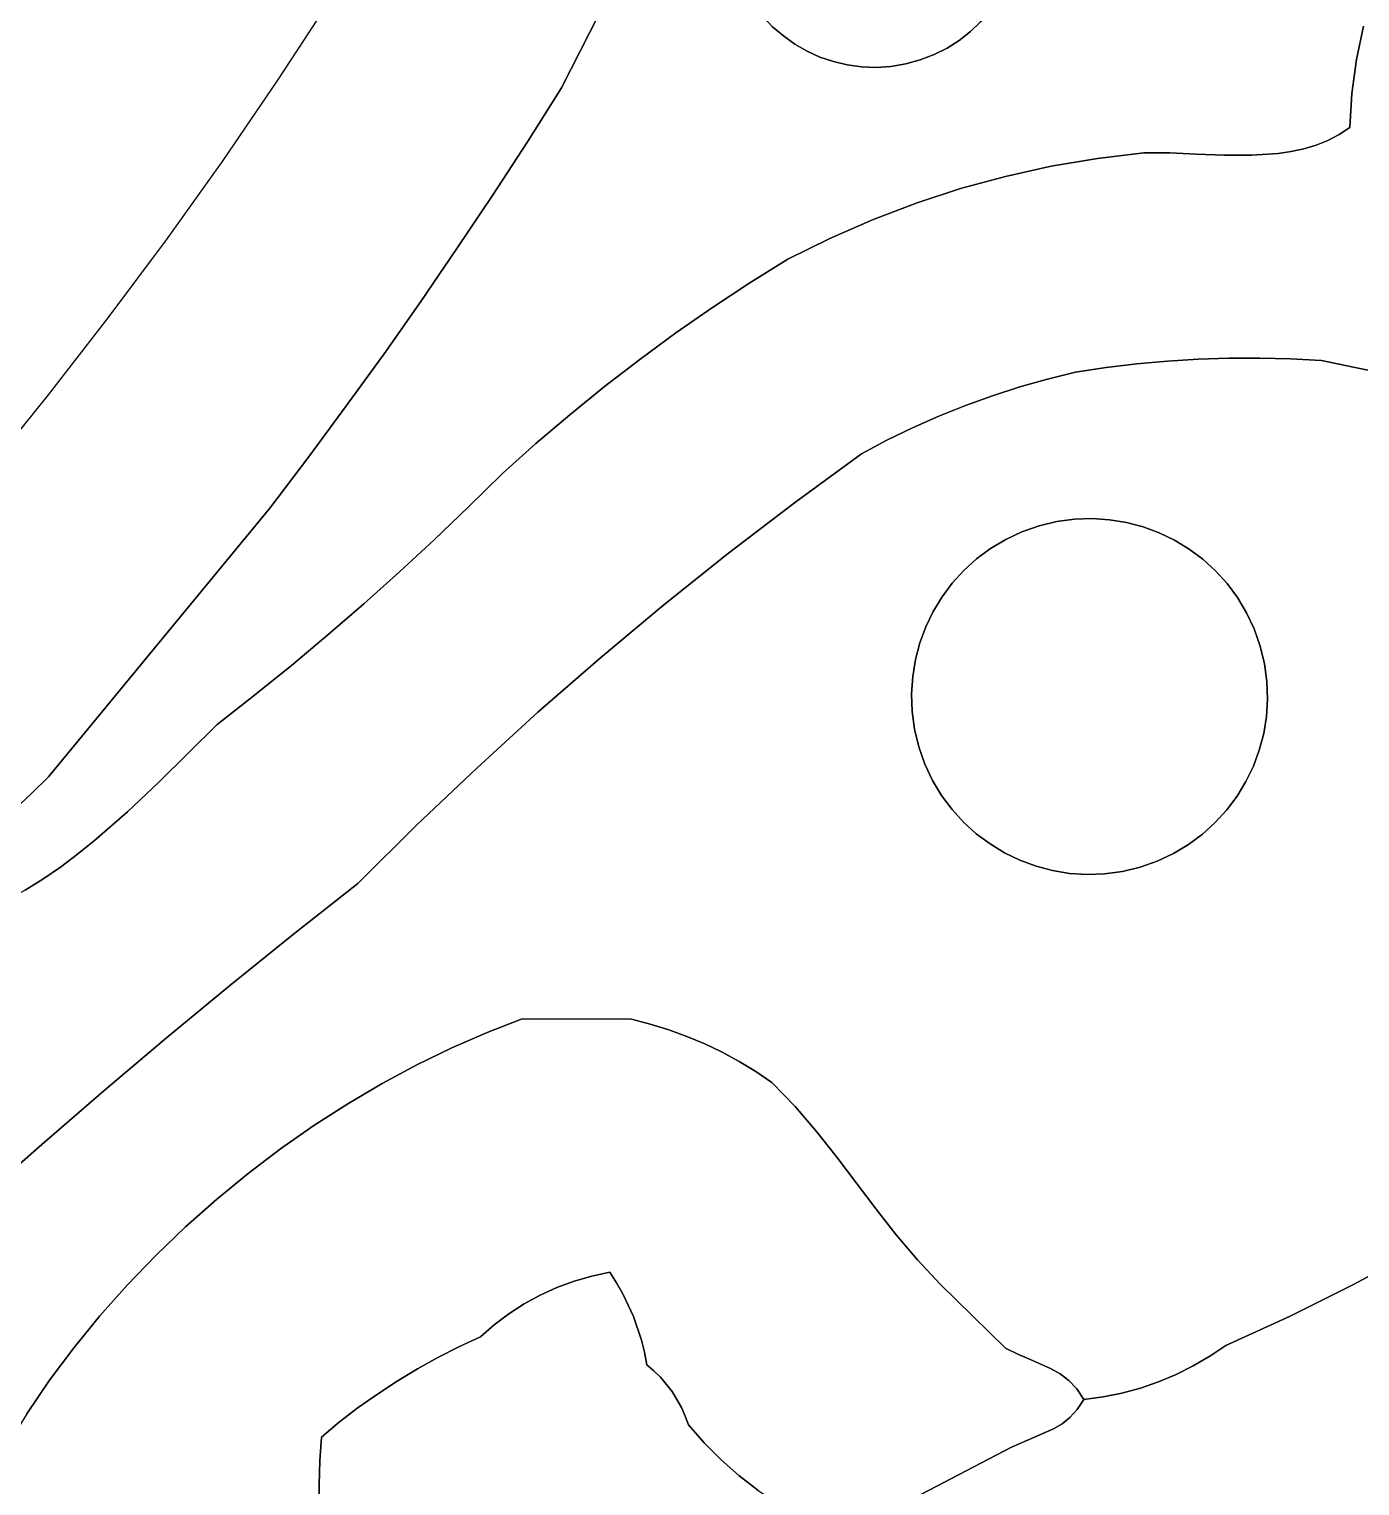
# Model space of a CAD drawing. Header units: inches. Extents: x 37.5 to 70.3, y 17.4 to 61.6.
# Drawn here: x 42.397 to 46.139, y 27.514 to 31.612 of the extents above; entities that cross this region are included whole.
import ezdxf

# ---------------------------------------------------------------- set-up
doc = ezdxf.new("R2010")
doc.units = ezdxf.units.IN
doc.layers.add('SURFACES_FOR_SKETCHUP', color=7, linetype='Continuous')

msp = doc.modelspace()

# ---------------------------------------------------------------- linework, layer by layer
at = {"layer": 'SURFACES_FOR_SKETCHUP'}
for points, invisible_edges in [([(44.369, 31.8296), (44.5501, 31.5698), (44.4247, 32.1414)], 11), ([(45.1216, 31.6952), (44.4247, 32.1414), (44.5501, 31.5698)], 11), ([(43.2451, 31.6982), (43.894, 31.4473), (43.3903, 31.9317)], 3), ([(44.0007, 31.6573), (43.3903, 31.9317), (43.894, 31.4473)], 3), ([(45.5316, 31.2638), (45.7613, 31.8967), (45.1578, 31.7659)], 11), ([(45.6043, 31.2636), (45.7613, 31.8967), (45.5316, 31.2638)], 3), ([(45.6799, 31.2607), (45.7613, 31.8967), (45.6043, 31.2636)], 3), ([(45.7569, 31.2577), (45.7613, 31.8967), (45.6799, 31.2607)], 3), ([(45.7569, 31.2577), (45.8339, 31.2574), (45.7613, 31.8967)], 10), ([(46.1291, 31.5263), (46.1489, 31.6202), (45.7613, 31.8967)], 10), ([(46.1291, 31.5263), (45.7613, 31.8967), (45.8339, 31.2574)], 11), ([(44.369, 31.8296), (44.3801, 31.7888), (44.5177, 31.5928)], 10), ([(44.5501, 31.5698), (44.369, 31.8296), (44.5177, 31.5928)], 3), ([(44.5177, 31.5928), (44.3801, 31.7888), (44.4876, 31.6188)], 3), ([(45.1578, 31.7659), (45.1414, 31.7296), (45.5316, 31.2638)], 10), ([(45.1414, 31.7296), (45.1216, 31.6952), (45.4008, 31.2482)], 10), ([(45.4008, 31.2482), (45.5316, 31.2638), (45.1414, 31.7296)], 10), ([(43.2451, 31.6982), (43.0953, 31.4683), (43.6997, 31.1443)], 10), ([(43.6997, 31.1443), (43.7978, 31.2952), (43.2451, 31.6982)], 10), ([(43.7978, 31.2952), (43.894, 31.4473), (43.2451, 31.6982)], 10), ([(44.8618, 31.5141), (45.1216, 31.6952), (44.5501, 31.5698)], 11), ([(45.1216, 31.6952), (44.8618, 31.5141), (45.0986, 31.6628)], 3), ([(45.1216, 31.6952), (45.0986, 31.6628), (45.4008, 31.2482)], 10), ([(46.6368, 31.1691), (46.7018, 31.689), (46.1291, 31.5263)], 10), ([(46.1489, 31.6202), (46.1291, 31.5263), (46.7018, 31.689)], 10), ([(43.894, 31.4473), (44.46, 31.6477), (44.0007, 31.6573)], 3), ([(44.46, 31.6477), (43.894, 31.4473), (44.4876, 31.6188)], 3), ([(44.8618, 31.5141), (44.9027, 31.5253), (45.0986, 31.6628)], 10), ([(45.0986, 31.6628), (44.9027, 31.5253), (45.0726, 31.6327)], 3), ([(45.2711, 31.2261), (45.0986, 31.6628), (45.0726, 31.6327)], 9), ([(45.2711, 31.2261), (45.4008, 31.2482), (45.0986, 31.6628)], 10), ([(44.4876, 31.6188), (43.894, 31.4473), (44.5177, 31.5928)], 3), ([(45.0726, 31.6327), (44.9027, 31.5253), (45.0438, 31.6052)], 3), ([(44.9027, 31.5253), (44.9415, 31.5402), (45.0438, 31.6052)], 10), ([(45.0122, 31.5804), (45.0438, 31.6052), (44.9415, 31.5402)], 10), ([(45.0438, 31.6052), (45.0122, 31.5804), (45.2711, 31.2261)], 10), ([(45.2711, 31.2261), (45.0726, 31.6327), (45.0438, 31.6052)], 9), ([(44.5177, 31.5928), (43.894, 31.4473), (44.5301, 30.9646)], 11), ([(44.5177, 31.5928), (44.5301, 30.9646), (44.5501, 31.5698)], 3), ([(44.5501, 31.5698), (44.5301, 30.9646), (44.5845, 31.55)], 3), ([(44.5501, 31.5698), (44.5845, 31.55), (44.8618, 31.5141)], 10), ([(44.9415, 31.5402), (44.978, 31.5587), (45.0122, 31.5804)], 8), ([(44.9415, 31.5402), (45.1428, 31.1979), (44.978, 31.5587)], 3), ([(44.978, 31.5587), (45.1428, 31.1979), (45.0122, 31.5804)], 3), ([(45.2711, 31.2261), (45.0122, 31.5804), (45.1428, 31.1979)], 3), ([(44.6481, 31.0233), (44.5845, 31.55), (44.5301, 30.9646)], 3), ([(44.5845, 31.55), (44.6481, 31.0233), (44.6207, 31.5336)], 3), ([(44.5845, 31.55), (44.6207, 31.5336), (44.82, 31.5072)], 10), ([(44.82, 31.5072), (44.8618, 31.5141), (44.5845, 31.55)], 10), ([(44.6207, 31.5336), (44.6481, 31.0233), (44.6585, 31.5207)], 3), ([(44.6207, 31.5336), (44.6585, 31.5207), (44.82, 31.5072)], 10), ([(44.7686, 31.076), (44.6585, 31.5207), (44.6481, 31.0233)], 3), ([(44.6585, 31.5207), (44.7686, 31.076), (44.6975, 31.5114)], 3), ([(44.6975, 31.5114), (44.7786, 31.5045), (44.6585, 31.5207)], 3), ([(44.82, 31.5072), (44.6585, 31.5207), (44.7786, 31.5045)], 3), ([(44.82, 31.5072), (44.8913, 31.1227), (44.8618, 31.5141)], 3), ([(44.8618, 31.5141), (45.0162, 31.1634), (44.9027, 31.5253)], 3), ([(45.0162, 31.1634), (44.8618, 31.5141), (44.8913, 31.1227)], 3), ([(44.9027, 31.5253), (45.0162, 31.1634), (44.9415, 31.5402)], 3), ([(45.1428, 31.1979), (44.9415, 31.5402), (45.0162, 31.1634)], 3), ([(45.8339, 31.2574), (45.9093, 31.2624), (46.1291, 31.5263)], 10), ([(46.1291, 31.5263), (45.9093, 31.2624), (46.1163, 31.4312)], 3), ([(46.1291, 31.5263), (46.1163, 31.4312), (46.6368, 31.1691)], 10), ([(44.6975, 31.5114), (44.7686, 31.076), (44.7376, 31.5059)], 3), ([(44.6975, 31.5114), (44.7376, 31.5059), (44.7786, 31.5045)], 8), ([(44.7376, 31.5059), (44.7686, 31.076), (44.7786, 31.5045)], 3), ([(44.8913, 31.1227), (44.7786, 31.5045), (44.7686, 31.076)], 3), ([(44.7786, 31.5045), (44.8913, 31.1227), (44.82, 31.5072)], 3), ([(43.0953, 31.4683), (42.9409, 31.242), (43.5998, 30.9946)], 10), ([(43.5998, 30.9946), (43.6997, 31.1443), (43.0953, 31.4683)], 10), ([(43.7978, 31.2952), (44.3186, 30.8289), (43.894, 31.4473)], 3), ([(44.4235, 30.898), (43.894, 31.4473), (44.3186, 30.8289)], 3), ([(44.4235, 30.898), (44.5301, 30.9646), (43.894, 31.4473)], 10), ([(45.9459, 31.2677), (46.1163, 31.4312), (45.9093, 31.2624)], 3), ([(45.9459, 31.2677), (45.9815, 31.2753), (46.1163, 31.4312)], 10), ([(45.9815, 31.2753), (46.016, 31.2855), (46.1163, 31.4312)], 10), ([(46.016, 31.2855), (46.0491, 31.2987), (46.1163, 31.4312)], 10), ([(46.0806, 31.3152), (46.1163, 31.4312), (46.0491, 31.2987)], 3), ([(46.0806, 31.3152), (46.1105, 31.3353), (46.1163, 31.4312)], 8), ([(46.1163, 31.4312), (46.1105, 31.3353), (46.6368, 31.1691)], 10), ([(46.0806, 31.3152), (46.0491, 31.2987), (46.0307, 30.68)], 10), ([(46.0307, 30.68), (46.6368, 31.1691), (46.0806, 31.3152)], 11), ([(46.1105, 31.3353), (46.0806, 31.3152), (46.6368, 31.1691)], 10), ([(43.6997, 31.1443), (44.2154, 30.7573), (43.7978, 31.2952)], 3), ([(44.3186, 30.8289), (43.7978, 31.2952), (44.2154, 30.7573)], 3), ([(45.9459, 31.2677), (45.9093, 31.2624), (45.9441, 30.6846)], 10), ([(45.9441, 30.6846), (46.0307, 30.68), (45.9459, 31.2677)], 10), ([(45.9815, 31.2753), (45.9459, 31.2677), (46.0307, 30.68)], 10), ([(46.016, 31.2855), (45.9815, 31.2753), (46.0307, 30.68)], 10), ([(46.0491, 31.2987), (46.016, 31.2855), (46.0307, 30.68)], 10), ([(42.9409, 31.242), (42.7819, 31.0191), (43.3947, 30.6988)], 10), ([(43.4981, 30.8461), (43.5998, 30.9946), (42.9409, 31.242)], 10), ([(43.3947, 30.6988), (43.4981, 30.8461), (42.9409, 31.242)], 10), ([(45.1428, 31.1979), (45.3396, 30.6468), (45.2711, 31.2261)], 3), ([(45.2711, 31.2261), (45.4254, 30.6597), (45.4008, 31.2482)], 3), ([(45.4254, 30.6597), (45.2711, 31.2261), (45.3396, 30.6468)], 3), ([(45.4008, 31.2482), (45.5115, 30.6702), (45.5316, 31.2638)], 3), ([(45.5115, 30.6702), (45.4008, 31.2482), (45.4254, 30.6597)], 3), ([(45.5978, 30.6781), (45.5316, 31.2638), (45.5115, 30.6702)], 3), ([(45.6043, 31.2636), (45.5316, 31.2638), (45.5978, 30.6781)], 10), ([(45.5978, 30.6781), (45.6842, 30.6835), (45.6043, 31.2636)], 10), ([(45.6799, 31.2607), (45.6043, 31.2636), (45.6842, 30.6835)], 10), ([(45.7569, 31.2577), (45.6799, 31.2607), (45.6842, 30.6835)], 10), ([(45.6842, 30.6835), (45.7708, 30.6864), (45.7569, 31.2577)], 10), ([(45.8339, 31.2574), (45.7569, 31.2577), (45.7708, 30.6864)], 10), ([(45.7708, 30.6864), (45.8575, 30.6868), (45.8339, 31.2574)], 10), ([(45.9093, 31.2624), (45.8339, 31.2574), (45.8575, 30.6868)], 10), ([(45.8575, 30.6868), (45.9441, 30.6846), (45.9093, 31.2624)], 10), ([(45.0162, 31.1634), (45.261, 30.6276), (45.1428, 31.1979)], 3), ([(45.261, 30.6276), (45.3396, 30.6468), (45.1428, 31.1979)], 10), ([(43.5998, 30.9946), (44.1141, 30.6831), (43.6997, 31.1443)], 3), ([(44.2154, 30.7573), (43.6997, 31.1443), (44.1141, 30.6831)], 3), ([(44.8913, 31.1227), (45.1062, 30.5809), (45.0162, 31.1634)], 3), ([(45.261, 30.6276), (45.0162, 31.1634), (45.1832, 30.6056)], 3), ([(45.1832, 30.6056), (45.0162, 31.1634), (45.1062, 30.5809)], 3), ([(46.5031, 30.5805), (46.6368, 31.1691), (46.0307, 30.68)], 3), ([(44.8913, 31.1227), (44.7686, 31.076), (45.0302, 30.5535)], 10), ([(45.1062, 30.5809), (44.8913, 31.1227), (45.0302, 30.5535)], 3), ([(44.7686, 31.076), (44.6481, 31.0233), (44.9553, 30.5235)], 10), ([(45.0302, 30.5535), (44.7686, 31.076), (44.9553, 30.5235)], 3), ([(44.5301, 30.9646), (44.8086, 30.4555), (44.6481, 31.0233)], 3), ([(44.8813, 30.4908), (44.6481, 31.0233), (44.8086, 30.4555)], 3), ([(44.9553, 30.5235), (44.6481, 31.0233), (44.8813, 30.4908)], 3), ([(42.7819, 31.0191), (42.6184, 30.7995), (43.2895, 30.5528)], 10), ([(43.2895, 30.5528), (43.3947, 30.6988), (42.7819, 31.0191)], 10), ([(43.4981, 30.8461), (43.9171, 30.5274), (43.5998, 30.9946)], 3), ([(44.0146, 30.6065), (43.5998, 30.9946), (43.9171, 30.5274)], 3), ([(44.1141, 30.6831), (43.5998, 30.9946), (44.0146, 30.6065)], 3), ([(44.4235, 30.898), (44.7371, 30.4176), (44.5301, 30.9646)], 3), ([(44.8086, 30.4555), (44.5301, 30.9646), (44.7371, 30.4176)], 3), ([(44.3186, 30.8289), (44.7371, 30.4176), (44.4235, 30.898)], 3), ([(43.3947, 30.6988), (43.8215, 30.4459), (43.4981, 30.8461)], 3), ([(43.9171, 30.5274), (43.4981, 30.8461), (43.8215, 30.4459)], 3), ([(44.2154, 30.7573), (44.549, 30.2799), (44.3186, 30.8289)], 3), ([(44.7371, 30.4176), (44.3186, 30.8289), (44.549, 30.2799)], 3), ([(42.6184, 30.7995), (42.4503, 30.5831), (43.0738, 30.2645)], 10), ([(43.0738, 30.2645), (43.1825, 30.408), (42.6184, 30.7995)], 10), ([(43.1825, 30.408), (43.2895, 30.5528), (42.6184, 30.7995)], 10), ([(44.1141, 30.6831), (44.549, 30.2799), (44.2154, 30.7573)], 3), ([(43.2895, 30.5528), (43.7278, 30.3621), (43.3947, 30.6988)], 3), ([(43.8215, 30.4459), (43.3947, 30.6988), (43.7278, 30.3621)], 3), ([(44.0146, 30.6065), (44.3639, 30.1382), (44.1141, 30.6831)], 3), ([(44.549, 30.2799), (44.1141, 30.6831), (44.3639, 30.1382)], 3), ([(45.4254, 30.6597), (45.3396, 30.6468), (45.386, 30.2351)], 10), ([(45.386, 30.2351), (45.4348, 30.232), (45.4254, 30.6597)], 10), ([(45.5115, 30.6702), (45.4254, 30.6597), (45.4828, 30.2243)], 10), ([(45.4348, 30.232), (45.4828, 30.2243), (45.4254, 30.6597)], 10), ([(45.4828, 30.2243), (45.5294, 30.2119), (45.5115, 30.6702)], 10), ([(45.5978, 30.6781), (45.5115, 30.6702), (45.5294, 30.2119)], 10), ([(45.5294, 30.2119), (45.5746, 30.1952), (45.5978, 30.6781)], 10), ([(45.6842, 30.6835), (45.5978, 30.6781), (45.5746, 30.1952)], 10), ([(45.5746, 30.1952), (45.6178, 30.1743), (45.6842, 30.6835)], 10), ([(45.7708, 30.6864), (45.6842, 30.6835), (45.6178, 30.1743)], 10), ([(45.6178, 30.1743), (45.6589, 30.1494), (45.7708, 30.6864)], 10), ([(45.8575, 30.6868), (45.7708, 30.6864), (45.6589, 30.1494)], 10), ([(45.6589, 30.1494), (45.6974, 30.1207), (45.8575, 30.6868)], 10), ([(45.9441, 30.6846), (45.8575, 30.6868), (45.6974, 30.1207)], 10), ([(45.6974, 30.1207), (45.7332, 30.0882), (45.9441, 30.6846)], 10), ([(46.0307, 30.68), (45.9441, 30.6846), (45.7332, 30.0882)], 10), ([(45.7332, 30.0882), (45.7658, 30.0522), (46.0307, 30.68)], 10), ([(45.7658, 30.0522), (45.795, 30.0129), (46.0307, 30.68)], 10), ([(46.5031, 30.5805), (46.0307, 30.68), (45.795, 30.0129)], 10), ([(45.1832, 30.6056), (45.2867, 30.2265), (45.261, 30.6276)], 3), ([(45.261, 30.6276), (45.3365, 30.2334), (45.3396, 30.6468)], 3), ([(45.3365, 30.2334), (45.261, 30.6276), (45.2867, 30.2265)], 3), ([(45.386, 30.2351), (45.3396, 30.6468), (45.3365, 30.2334)], 3), ([(42.4503, 30.5831), (42.2777, 30.3698), (43.0738, 30.2645)], 10), ([(43.9171, 30.5274), (44.3639, 30.1382), (44.0146, 30.6065)], 3), ([(45.0302, 30.5535), (45.1886, 30.1975), (45.1062, 30.5809)], 3), ([(45.1062, 30.5809), (45.2369, 30.2145), (45.1832, 30.6056)], 3), ([(45.2369, 30.2145), (45.1062, 30.5809), (45.1886, 30.1975)], 3), ([(45.2867, 30.2265), (45.1832, 30.6056), (45.2369, 30.2145)], 3), ([(45.795, 30.0129), (45.8204, 29.9704), (46.5031, 30.5805)], 10), ([(45.8204, 29.9704), (45.8418, 29.9249), (46.5031, 30.5805)], 10), ([(45.8418, 29.9249), (45.8588, 29.8766), (46.5031, 30.5805)], 10), ([(46.6403, 30.5246), (46.5031, 30.5805), (45.8588, 29.8766)], 10), ([(43.1825, 30.408), (43.536, 30.1757), (43.2895, 30.5528)], 3), ([(43.6327, 30.2681), (43.2895, 30.5528), (43.536, 30.1757)], 3), ([(43.7278, 30.3621), (43.2895, 30.5528), (43.6327, 30.2681)], 3), ([(44.9553, 30.5235), (45.1431, 30.1761), (45.0302, 30.5535)], 3), ([(45.1886, 30.1975), (45.0302, 30.5535), (45.1431, 30.1761)], 3), ([(43.8215, 30.4459), (44.1819, 29.9927), (43.9171, 30.5274)], 3), ([(44.3639, 30.1382), (43.9171, 30.5274), (44.1819, 29.9927)], 3), ([(44.8086, 30.4555), (45.0612, 30.1215), (44.8813, 30.4908)], 3), ([(44.8813, 30.4908), (45.1006, 30.1507), (44.9553, 30.5235)], 3), ([(45.1006, 30.1507), (44.8813, 30.4908), (45.0612, 30.1215)], 3), ([(45.1431, 30.1761), (44.9553, 30.5235), (45.1006, 30.1507)], 3), ([(45.8588, 29.8766), (45.8708, 29.8268), (46.6403, 30.5246)], 10), ([(46.7787, 30.4719), (46.6403, 30.5246), (45.8708, 29.8268)], 10), ([(44.7371, 30.4176), (45.0253, 30.0889), (44.8086, 30.4555)], 3), ([(45.0612, 30.1215), (44.8086, 30.4555), (45.0253, 30.0889)], 3), ([(45.8708, 29.8268), (45.8776, 29.777), (46.7787, 30.4719)], 10), ([(45.8776, 29.777), (46.9482, 29.2431), (46.7787, 30.4719)], 11), ([(43.0738, 30.2645), (43.4378, 30.0849), (43.1825, 30.408)], 3), ([(43.536, 30.1757), (43.1825, 30.408), (43.4378, 30.0849)], 3), ([(43.7278, 30.3621), (44.1819, 29.9927), (43.8215, 30.4459)], 3), ([(44.549, 30.2799), (44.9641, 30.0146), (44.7371, 30.4176)], 3), ([(44.9928, 30.0531), (44.7371, 30.4176), (44.9641, 30.0146)], 3), ([(45.0253, 30.0889), (44.7371, 30.4176), (44.9928, 30.0531)], 3), ([(42.2777, 30.3698), (42.1005, 30.1595), (42.4508, 29.5087)], 10), ([(42.4508, 29.5087), (43.0738, 30.2645), (42.2777, 30.3698)], 10), ([(43.6327, 30.2681), (44.0031, 29.8433), (43.7278, 30.3621)], 3), ([(44.1819, 29.9927), (43.7278, 30.3621), (44.0031, 29.8433)], 3), ([(42.4508, 29.5087), (42.9255, 29.6556), (43.0738, 30.2645)], 3), ([(43.0308, 29.7381), (43.0738, 30.2645), (42.9255, 29.6556)], 3), ([(43.1347, 29.8223), (43.0738, 30.2645), (43.0308, 29.7381)], 3), ([(43.4378, 30.0849), (43.0738, 30.2645), (43.3382, 29.9957)], 3), ([(43.2371, 29.9082), (43.0738, 30.2645), (43.1347, 29.8223)], 3), ([(43.3382, 29.9957), (43.0738, 30.2645), (43.2371, 29.9082)], 3), ([(43.536, 30.1757), (44.0031, 29.8433), (43.6327, 30.2681)], 3), ([(44.3639, 30.1382), (44.9016, 29.8852), (44.549, 30.2799)], 3), ([(44.9391, 29.9735), (44.549, 30.2799), (44.9183, 29.9303)], 3), ([(44.9641, 30.0146), (44.549, 30.2799), (44.9391, 29.9735)], 3), ([(44.9183, 29.9303), (44.549, 30.2799), (44.9016, 29.8852)], 3), ([(44.9391, 29.9735), (45.2369, 30.2145), (44.9641, 30.0146)], 3), ([(44.9391, 29.9735), (45.14, 29.2949), (45.2369, 30.2145)], 11), ([(45.2369, 30.2145), (45.1886, 30.1975), (44.9641, 30.0146)], 10), ([(45.8186, 29.4957), (45.2369, 30.2145), (45.14, 29.2949)], 11), ([(45.2867, 30.2265), (45.2369, 30.2145), (45.5746, 30.1952)], 10), ([(45.6178, 30.1743), (45.5746, 30.1952), (45.2369, 30.2145)], 10), ([(45.8588, 29.8766), (45.6178, 30.1743), (45.2369, 30.2145)], 11), ([(45.8588, 29.8766), (45.2369, 30.2145), (45.8186, 29.4957)], 11), ([(45.2867, 30.2265), (45.4828, 30.2243), (45.3365, 30.2334)], 3), ([(45.5294, 30.2119), (45.4828, 30.2243), (45.2867, 30.2265)], 10), ([(45.5746, 30.1952), (45.5294, 30.2119), (45.2867, 30.2265)], 10), ([(45.4348, 30.232), (45.386, 30.2351), (45.3365, 30.2334)], 8), ([(45.4348, 30.232), (45.3365, 30.2334), (45.4828, 30.2243)], 3), ([(43.4378, 30.0849), (43.8276, 29.6902), (43.536, 30.1757)], 3), ([(44.0031, 29.8433), (43.536, 30.1757), (43.8276, 29.6902)], 3), ([(44.9641, 30.0146), (45.1886, 30.1975), (44.9928, 30.0531)], 3), ([(44.9928, 30.0531), (45.1886, 30.1975), (45.0253, 30.0889)], 3), ([(45.1886, 30.1975), (45.1431, 30.1761), (45.0253, 30.0889)], 10), ([(45.0612, 30.1215), (45.0253, 30.0889), (45.1431, 30.1761)], 10), ([(45.1431, 30.1761), (45.1006, 30.1507), (45.0612, 30.1215)], 8), ([(45.6178, 30.1743), (45.8588, 29.8766), (45.6589, 30.1494)], 3), ([(42.1005, 30.1595), (41.9189, 29.9521), (42.4508, 29.5087)], 10), ([(44.1819, 29.9927), (44.8783, 29.7417), (44.3639, 30.1382)], 3), ([(44.8814, 29.7906), (44.3639, 30.1382), (44.8783, 29.7417)], 3), ([(44.8892, 29.8385), (44.3639, 30.1382), (44.8814, 29.7906)], 3), ([(44.9016, 29.8852), (44.3639, 30.1382), (44.8892, 29.8385)], 3), ([(45.8588, 29.8766), (45.8418, 29.9249), (45.6589, 30.1494)], 10), ([(45.6589, 30.1494), (45.8418, 29.9249), (45.6974, 30.1207)], 3), ([(45.6974, 30.1207), (45.8418, 29.9249), (45.7332, 30.0882)], 3), ([(43.3382, 29.9957), (43.8276, 29.6902), (43.4378, 30.0849)], 3), ([(45.7658, 30.0522), (45.7332, 30.0882), (45.8204, 29.9704)], 10), ([(45.8418, 29.9249), (45.8204, 29.9704), (45.7332, 30.0882)], 10), ([(45.8204, 29.9704), (45.795, 30.0129), (45.7658, 30.0522)], 8), ([(43.2371, 29.9082), (43.6553, 29.5333), (43.3382, 29.9957)], 3), ([(43.8276, 29.6902), (43.3382, 29.9957), (43.6553, 29.5333)], 3), ([(44.0031, 29.8433), (44.8869, 29.6424), (44.1819, 29.9927)], 3), ([(44.8801, 29.6922), (44.1819, 29.9927), (44.8869, 29.6424)], 3), ([(44.8783, 29.7417), (44.1819, 29.9927), (44.8801, 29.6922)], 3), ([(44.9391, 29.9735), (44.9183, 29.9303), (44.899, 29.5926)], 10), ([(44.899, 29.5926), (45.14, 29.2949), (44.9391, 29.9735)], 11), ([(42.4035, 29.4621), (42.4508, 29.5087), (41.9189, 29.9521)], 10), ([(42.3562, 29.4177), (42.4035, 29.4621), (41.9189, 29.9521)], 10), ([(44.9183, 29.9303), (44.9016, 29.8852), (44.8869, 29.6424)], 10), ([(44.8869, 29.6424), (44.899, 29.5926), (44.9183, 29.9303)], 10), ([(43.1347, 29.8223), (43.4864, 29.3727), (43.2371, 29.9082)], 3), ([(43.6553, 29.5333), (43.2371, 29.9082), (43.4864, 29.3727)], 3), ([(44.9016, 29.8852), (44.8892, 29.8385), (44.8869, 29.6424)], 10), ([(45.8186, 29.4957), (45.8395, 29.5389), (45.8588, 29.8766)], 10), ([(45.8708, 29.8268), (45.8588, 29.8766), (45.8395, 29.5389)], 10), ([(44.0031, 29.8433), (43.8276, 29.6902), (44.1436, 28.8132)], 10), ([(44.1956, 28.7971), (44.916, 29.5443), (44.0031, 29.8433)], 11), ([(44.1436, 28.8132), (44.1956, 28.7971), (44.0031, 29.8433)], 10), ([(44.899, 29.5926), (44.0031, 29.8433), (44.916, 29.5443)], 3), ([(44.8869, 29.6424), (44.0031, 29.8433), (44.899, 29.5926)], 3), ([(44.8814, 29.7906), (44.8801, 29.6922), (44.8892, 29.8385)], 3), ([(44.8869, 29.6424), (44.8892, 29.8385), (44.8801, 29.6922)], 3), ([(43.0308, 29.7381), (43.4864, 29.3727), (43.1347, 29.8223)], 3), ([(45.8395, 29.5389), (45.8562, 29.584), (45.8708, 29.8268)], 10), ([(45.8562, 29.584), (45.8685, 29.6307), (45.8708, 29.8268)], 10), ([(45.8708, 29.8268), (45.8685, 29.6307), (45.8776, 29.777)], 3), ([(44.8814, 29.7906), (44.8783, 29.7417), (44.8801, 29.6922)], 8), ([(45.8763, 29.6786), (45.8776, 29.777), (45.8685, 29.6307)], 3), ([(45.8763, 29.6786), (45.8794, 29.7275), (45.8776, 29.777)], 8), ([(45.8794, 29.7275), (46.9482, 29.2431), (45.8776, 29.777)], 3), ([(42.9255, 29.6556), (43.3208, 29.2086), (43.0308, 29.7381)], 3), ([(43.4864, 29.3727), (43.0308, 29.7381), (43.3208, 29.2086)], 3), ([(45.8763, 29.6786), (46.8722, 29.178), (45.8794, 29.7275)], 3), ([(46.9482, 29.2431), (45.8794, 29.7275), (46.8722, 29.178)], 3), ([(43.8276, 29.6902), (43.6553, 29.5333), (44.0908, 28.8269)], 10), ([(44.0908, 28.8269), (44.1436, 28.8132), (43.8276, 29.6902)], 10), ([(45.8685, 29.6307), (46.8722, 29.178), (45.8763, 29.6786)], 3), ([(42.9255, 29.6556), (42.4508, 29.5087), (42.7617, 29.494)], 3), ([(42.7617, 29.494), (43.1398, 29.0658), (42.9255, 29.6556)], 3), ([(43.3208, 29.2086), (42.9255, 29.6556), (43.1398, 29.0658)], 3), ([(45.8562, 29.584), (46.8003, 29.1088), (45.8685, 29.6307)], 3), ([(46.8722, 29.178), (45.8685, 29.6307), (46.8003, 29.1088)], 3), ([(44.899, 29.5926), (44.916, 29.5443), (45.0989, 29.3198)], 10), ([(45.14, 29.2949), (44.899, 29.5926), (45.0989, 29.3198)], 3), ([(45.8395, 29.5389), (46.7325, 29.0357), (45.8562, 29.584)], 3), ([(46.8003, 29.1088), (45.8562, 29.584), (46.7325, 29.0357)], 3), ([(42.4035, 29.4621), (42.5806, 29.3292), (42.4508, 29.5087)], 3), ([(42.7617, 29.494), (42.4508, 29.5087), (42.6731, 29.4102)], 3), ([(42.6731, 29.4102), (42.4508, 29.5087), (42.5806, 29.3292)], 3), ([(43.6553, 29.5333), (43.4864, 29.3727), (43.7835, 28.8277)], 10), ([(43.7835, 28.8277), (44.0908, 28.8269), (43.6553, 29.5333)], 10), ([(44.2467, 28.7784), (44.916, 29.5443), (44.1956, 28.7971)], 3), ([(44.916, 29.5443), (44.2467, 28.7784), (44.9374, 29.4988)], 3), ([(45.0603, 29.3485), (44.916, 29.5443), (45.0246, 29.381)], 3), ([(45.0989, 29.3198), (44.916, 29.5443), (45.0603, 29.3485)], 3), ([(44.916, 29.5443), (44.9374, 29.4988), (45.0246, 29.381)], 10), ([(45.8186, 29.4957), (46.6691, 28.9587), (45.8395, 29.5389)], 3), ([(46.7325, 29.0357), (45.8395, 29.5389), (46.6691, 28.9587)], 3), ([(42.6731, 29.4102), (43.1398, 29.0658), (42.7617, 29.494)], 3), ([(44.2968, 28.7573), (44.9374, 29.4988), (44.2467, 28.7784)], 3), ([(44.9374, 29.4988), (44.2968, 28.7573), (44.9628, 29.4563)], 3), ([(44.992, 29.417), (45.0246, 29.381), (44.9374, 29.4988)], 10), ([(44.9374, 29.4988), (44.9628, 29.4563), (44.992, 29.417)], 8), ([(45.5209, 29.2547), (45.8186, 29.4957), (45.14, 29.2949)], 11), ([(45.8186, 29.4957), (45.5209, 29.2547), (45.7937, 29.4546)], 3), ([(45.7937, 29.4546), (46.6691, 28.9587), (45.8186, 29.4957)], 3), ([(42.3562, 29.4177), (42.533, 29.2908), (42.4035, 29.4621)], 3), ([(42.5806, 29.3292), (42.4035, 29.4621), (42.533, 29.2908)], 3), ([(44.3459, 28.7338), (44.9628, 29.4563), (44.2968, 28.7573)], 3), ([(44.9628, 29.4563), (44.3459, 28.7338), (44.992, 29.417)], 3), ([(45.5209, 29.2547), (45.5692, 29.2717), (45.7937, 29.4546)], 10), ([(45.7937, 29.4546), (45.5692, 29.2717), (45.7649, 29.4161)], 3), ([(45.7649, 29.4161), (46.6101, 28.8781), (45.7937, 29.4546)], 3), ([(46.6691, 28.9587), (45.7937, 29.4546), (46.6101, 28.8781)], 3), ([(42.311, 29.3737), (42.4845, 29.2545), (42.3562, 29.4177)], 3), ([(42.533, 29.2908), (42.3562, 29.4177), (42.4845, 29.2545)], 3), ([(42.5806, 29.3292), (42.9604, 28.9211), (42.6731, 29.4102)], 3), ([(43.1398, 29.0658), (42.6731, 29.4102), (42.9604, 28.9211)], 3), ([(44.3937, 28.7079), (44.992, 29.417), (44.3459, 28.7338)], 3), ([(44.4403, 28.6797), (44.992, 29.417), (44.3937, 28.7079)], 3), ([(44.992, 29.417), (44.4403, 28.6797), (45.0246, 29.381)], 3), ([(45.7649, 29.4161), (45.5692, 29.2717), (45.7325, 29.3803)], 3), ([(45.7325, 29.3803), (46.5559, 28.7942), (45.7649, 29.4161)], 3), ([(46.6101, 28.8781), (45.7649, 29.4161), (46.5559, 28.7942)], 3), ([(42.2695, 29.3286), (42.4353, 29.2206), (42.311, 29.3737)], 3), ([(42.4845, 29.2545), (42.311, 29.3737), (42.4353, 29.2206)], 3), ([(43.3208, 29.2086), (43.6844, 28.7897), (43.4864, 29.3727)], 3), ([(43.6844, 28.7897), (43.7835, 28.8277), (43.4864, 29.3727)], 10), ([(44.4855, 28.6492), (45.0246, 29.381), (44.4403, 28.6797)], 3), ([(45.0246, 29.381), (44.4855, 28.6492), (45.0603, 29.3485)], 3), ([(45.0603, 29.3485), (44.4855, 28.6492), (45.0989, 29.3198)], 3), ([(45.5692, 29.2717), (45.6147, 29.2931), (45.7325, 29.3803)], 10), ([(45.6965, 29.3477), (45.7325, 29.3803), (45.6147, 29.2931)], 10), ([(45.6147, 29.2931), (45.6572, 29.3185), (45.6965, 29.3477)], 8), ([(45.6572, 29.3185), (46.5064, 28.707), (45.6965, 29.3477)], 3), ([(45.6965, 29.3477), (46.5064, 28.707), (45.7325, 29.3803)], 3), ([(46.5559, 28.7942), (45.7325, 29.3803), (46.5064, 28.707)], 3), ([(42.4353, 29.2206), (42.2695, 29.3286), (42.3853, 29.1897)], 3), ([(42.533, 29.2908), (42.9604, 28.9211), (42.5806, 29.3292)], 3), ([(44.5508, 28.5815), (45.0989, 29.3198), (44.4855, 28.6492)], 3), ([(45.0989, 29.3198), (44.5508, 28.5815), (45.14, 29.2949)], 3), ([(45.6147, 29.2931), (46.4944, 28.6541), (45.6572, 29.3185)], 3), ([(46.5064, 28.707), (45.6572, 29.3185), (46.4944, 28.6541)], 3), ([(42.4845, 29.2545), (42.7826, 28.7743), (42.533, 29.2908)], 3), ([(42.9604, 28.9211), (42.533, 29.2908), (42.7826, 28.7743)], 3), ([(44.6113, 28.5112), (45.14, 29.2949), (44.5508, 28.5815)], 3), ([(45.14, 29.2949), (44.6113, 28.5112), (45.1832, 29.274)], 3), ([(45.1832, 29.274), (44.6113, 28.5112), (45.2283, 29.2573)], 3), ([(45.14, 29.2949), (45.1832, 29.274), (45.5209, 29.2547)], 10), ([(45.1832, 29.274), (45.2283, 29.2573), (45.4711, 29.2427)], 10), ([(45.4711, 29.2427), (45.5209, 29.2547), (45.1832, 29.274)], 10), ([(45.5209, 29.2547), (46.1214, 28.0807), (45.5692, 29.2717)], 3), ([(45.5692, 29.2717), (46.4844, 28.6009), (45.6147, 29.2931)], 3), ([(46.1214, 28.0807), (46.4765, 28.5474), (45.5692, 29.2717)], 11), ([(46.4844, 28.6009), (45.5692, 29.2717), (46.4765, 28.5474)], 3), ([(46.4944, 28.6541), (45.6147, 29.2931), (46.4844, 28.6009)], 3), ([(42.3853, 29.1897), (42.7826, 28.7743), (42.4353, 29.2206)], 3), ([(42.4353, 29.2206), (42.7826, 28.7743), (42.4845, 29.2545)], 3), ([(44.6683, 28.439), (45.2283, 29.2573), (44.6113, 28.5112)], 3), ([(45.2283, 29.2573), (44.6683, 28.439), (45.275, 29.2449)], 3), ([(44.7236, 28.3658), (45.275, 29.2449), (44.6683, 28.439)], 3), ([(45.275, 29.2449), (44.7236, 28.3658), (45.3229, 29.2371)], 3), ([(44.7787, 28.2926), (45.3229, 29.2371), (44.7236, 28.3658)], 3), ([(44.8352, 28.2202), (45.3229, 29.2371), (44.7787, 28.2926)], 3), ([(45.3229, 29.2371), (44.8352, 28.2202), (45.3718, 29.2341)], 3), ([(44.8946, 28.1495), (45.3718, 29.2341), (44.8352, 28.2202)], 3), ([(44.9584, 28.0813), (45.3718, 29.2341), (44.8946, 28.1495)], 3), ([(45.7618, 27.9092), (45.4213, 29.2358), (44.9584, 28.0813)], 11), ([(45.3718, 29.2341), (44.9584, 28.0813), (45.4213, 29.2358)], 3), ([(45.2283, 29.2573), (45.275, 29.2449), (45.4711, 29.2427)], 10), ([(45.3229, 29.2371), (45.4213, 29.2358), (45.275, 29.2449)], 3), ([(45.4711, 29.2427), (45.275, 29.2449), (45.4213, 29.2358)], 3), ([(45.3229, 29.2371), (45.3718, 29.2341), (45.4213, 29.2358)], 8), ([(45.4213, 29.2358), (45.7618, 27.9092), (45.4711, 29.2427)], 3), ([(45.4711, 29.2427), (45.9432, 27.9917), (45.5209, 29.2547)], 3), ([(45.9432, 27.9917), (45.4711, 29.2427), (45.7618, 27.9092)], 3), ([(46.1214, 28.0807), (45.5209, 29.2547), (45.9432, 27.9917)], 3), ([(42.3346, 29.1621), (42.6065, 28.6256), (42.3853, 29.1897)], 3), ([(42.6065, 28.6256), (42.7826, 28.7743), (42.3853, 29.1897)], 10), ([(43.3208, 29.2086), (43.1398, 29.0658), (43.4869, 28.6988)], 10), ([(43.5854, 28.7467), (43.6844, 28.7897), (43.3208, 29.2086)], 10), ([(43.5854, 28.7467), (43.3208, 29.2086), (43.4869, 28.6988)], 3), ([(42.2833, 29.1384), (42.2315, 29.1189), (42.6065, 28.6256)], 10), ([(42.3346, 29.1621), (42.2833, 29.1384), (42.6065, 28.6256)], 10), ([(42.2315, 29.1189), (42.179, 29.1041), (42.4321, 28.4748)], 10), ([(42.2594, 28.3222), (42.4321, 28.4748), (42.179, 29.1041)], 10), ([(42.6065, 28.6256), (42.2315, 29.1189), (42.4321, 28.4748)], 3), ([(42.9604, 28.9211), (43.2926, 28.5892), (43.1398, 29.0658)], 3), ([(43.4869, 28.6988), (43.1398, 29.0658), (43.3892, 28.6463)], 3), ([(43.3892, 28.6463), (43.1398, 29.0658), (43.2926, 28.5892)], 3), ([(42.7826, 28.7743), (43.1038, 28.4623), (42.9604, 28.9211)], 3), ([(43.1974, 28.5278), (42.9604, 28.9211), (43.1038, 28.4623)], 3), ([(43.2926, 28.5892), (42.9604, 28.9211), (43.1974, 28.5278)], 3), ([(43.7835, 28.8277), (43.6844, 28.7897), (43.9789, 28.1044)], 10), ([(44.0908, 28.8269), (43.7835, 28.8277), (44.0297, 28.115)], 10), ([(43.9789, 28.1044), (44.0297, 28.115), (43.7835, 28.8277)], 10), ([(44.0908, 28.8269), (44.0297, 28.115), (44.1436, 28.8132)], 3), ([(44.1436, 28.8132), (44.0297, 28.115), (44.1956, 28.7971)], 3), ([(42.6065, 28.6256), (43.0123, 28.3928), (42.7826, 28.7743)], 3), ([(43.1038, 28.4623), (42.7826, 28.7743), (43.0123, 28.3928)], 3), ([(43.6844, 28.7897), (43.5854, 28.7467), (43.9293, 28.0901)], 10), ([(43.9293, 28.0901), (43.9789, 28.1044), (43.6844, 28.7897)], 10), ([(44.1956, 28.7971), (44.0297, 28.115), (44.2467, 28.7784)], 3), ([(44.2467, 28.7784), (44.0297, 28.115), (44.2968, 28.7573)], 3), ([(49.8928, 28.7723), (46.2964, 28.1759), (44.4585, 26.3004)], 3), ([(44.4585, 26.3004), (46.9135, 26.1748), (49.8928, 28.7723)], 3), ([(43.5854, 28.7467), (43.4869, 28.6988), (43.8341, 28.051)], 10), ([(43.8809, 28.0723), (43.9293, 28.0901), (43.5854, 28.7467)], 10), ([(43.8341, 28.051), (43.8809, 28.0723), (43.5854, 28.7467)], 10), ([(44.2968, 28.7573), (44.0297, 28.115), (44.3459, 28.7338)], 3), ([(44.3459, 28.7338), (44.0297, 28.115), (44.3937, 28.7079)], 3), ([(43.4869, 28.6988), (43.3892, 28.6463), (43.789, 28.0263)], 10), ([(43.789, 28.0263), (43.8341, 28.051), (43.4869, 28.6988)], 10), ([(44.3937, 28.7079), (44.0297, 28.115), (44.4403, 28.6797)], 3), ([(43.3892, 28.6463), (43.2926, 28.5892), (43.7457, 27.9983)], 10), ([(43.7457, 27.9983), (43.789, 28.0263), (43.3892, 28.6463)], 10), ([(44.4403, 28.6797), (44.0297, 28.115), (44.4855, 28.6492)], 3), ([(44.5508, 28.5815), (44.4855, 28.6492), (44.0297, 28.115)], 10), ([(42.4321, 28.4748), (42.8366, 28.2427), (42.6065, 28.6256)], 3), ([(42.9232, 28.3196), (42.6065, 28.6256), (42.8366, 28.2427)], 3), ([(43.0123, 28.3928), (42.6065, 28.6256), (42.9232, 28.3196)], 3), ([(43.2926, 28.5892), (43.1974, 28.5278), (43.6053, 27.9051)], 10), ([(43.6053, 27.9051), (43.7045, 27.9672), (43.2926, 28.5892)], 11), ([(43.7045, 27.9672), (43.7457, 27.9983), (43.2926, 28.5892)], 10), ([(44.6113, 28.5112), (44.5508, 28.5815), (44.0297, 28.115)], 10), ([(43.1974, 28.5278), (43.1038, 28.4623), (43.5463, 27.8751)], 10), ([(43.5463, 27.8751), (43.6053, 27.9051), (43.1974, 28.5278)], 10), ([(46.4765, 28.5474), (46.1214, 28.0807), (46.4706, 28.4937)], 3), ([(44.0297, 28.115), (44.0489, 28.0853), (44.6113, 28.5112)], 10), ([(44.6683, 28.439), (44.6113, 28.5112), (44.0489, 28.0853)], 10), ([(46.2964, 28.1759), (46.4706, 28.4937), (46.1214, 28.0807)], 3), ([(42.2594, 28.3222), (42.6726, 28.079), (42.4321, 28.4748)], 3), ([(42.753, 28.1625), (42.4321, 28.4748), (42.6726, 28.079)], 3), ([(42.8366, 28.2427), (42.4321, 28.4748), (42.753, 28.1625)], 3), ([(43.1038, 28.4623), (43.0123, 28.3928), (43.4884, 27.843)], 10), ([(43.4884, 27.843), (43.5463, 27.8751), (43.1038, 28.4623)], 10), ([(44.0489, 28.0853), (44.0664, 28.0546), (44.6683, 28.439)], 10), ([(44.7236, 28.3658), (44.6683, 28.439), (44.0664, 28.0546)], 10), ([(43.0123, 28.3928), (42.9232, 28.3196), (43.3764, 27.7725)], 10), ([(43.4317, 27.8088), (43.4884, 27.843), (43.0123, 28.3928)], 10), ([(43.3764, 27.7725), (43.4317, 27.8088), (43.0123, 28.3928)], 10), ([(44.0664, 28.0546), (44.0962, 27.9908), (44.7236, 28.3658)], 10), ([(44.7787, 28.2926), (44.7236, 28.3658), (44.0962, 27.9908)], 10), ([(42.0884, 28.1675), (42.5229, 27.9031), (42.2594, 28.3222)], 3), ([(42.5958, 27.9925), (42.2594, 28.3222), (42.5229, 27.9031)], 3), ([(42.6726, 28.079), (42.2594, 28.3222), (42.5958, 27.9925)], 3), ([(42.9232, 28.3196), (42.8366, 28.2427), (43.3224, 27.7342)], 10), ([(43.3224, 27.7342), (43.3764, 27.7725), (42.9232, 28.3196)], 10), ([(44.0962, 27.9908), (44.1187, 27.924), (44.7787, 28.2926)], 10), ([(44.1187, 27.924), (44.1723, 27.8197), (44.7787, 28.2926)], 11), ([(44.1723, 27.8197), (44.205, 27.7792), (44.7787, 28.2926)], 10), ([(44.8352, 28.2202), (44.7787, 28.2926), (44.205, 27.7792)], 10), ([(42.8366, 28.2427), (42.753, 28.1625), (43.2698, 27.6938)], 10), ([(43.2698, 27.6938), (43.3224, 27.7342), (42.8366, 28.2427)], 10), ([(44.205, 27.7792), (44.2313, 27.7344), (44.8352, 28.2202)], 10), ([(44.8352, 28.2202), (44.2313, 27.7344), (44.8946, 28.1495)], 3), ([(42.4541, 27.8111), (42.0884, 28.1675), (42.3898, 27.7165)], 3), ([(42.5229, 27.9031), (42.0884, 28.1675), (42.4541, 27.8111)], 3), ([(42.753, 28.1625), (42.6726, 28.079), (43.2188, 27.6515)], 10), ([(43.2188, 27.6515), (43.2698, 27.6938), (42.753, 28.1625)], 10), ([(46.1214, 28.0807), (44.4585, 26.3004), (46.2964, 28.1759)], 3), ([(44.0297, 28.115), (43.9789, 28.1044), (44.0489, 28.0853)], 2), ([(44.2313, 27.7344), (44.2951, 27.6351), (44.8946, 28.1495)], 11), ([(44.3425, 27.5875), (44.8946, 28.1495), (44.2951, 27.6351)], 3), ([(44.3928, 27.5431), (44.8946, 28.1495), (44.3425, 27.5875)], 3), ([(44.3928, 27.5431), (44.9584, 28.0813), (44.8946, 28.1495)], 9), ([(42.6726, 28.079), (42.5958, 27.9925), (43.2188, 27.6515)], 10), ([(43.8341, 28.051), (44.1187, 27.924), (43.8809, 28.0723)], 3), ([(43.8809, 28.0723), (44.0962, 27.9908), (43.9293, 28.0901)], 3), ([(44.0962, 27.9908), (43.8809, 28.0723), (44.1187, 27.924)], 3), ([(43.9789, 28.1044), (43.9293, 28.0901), (44.0664, 28.0546)], 10), ([(44.0664, 28.0546), (43.9293, 28.0901), (44.0962, 27.9908)], 3), ([(44.0664, 28.0546), (44.0489, 28.0853), (43.9789, 28.1044)], 10), ([(44.3928, 27.5431), (44.4457, 27.502), (44.9584, 28.0813)], 10), ([(44.4457, 27.502), (44.5011, 27.4644), (44.9584, 28.0813)], 10), ([(45.9432, 27.9917), (44.4585, 26.3004), (46.1214, 28.0807)], 3), ([(44.5011, 27.4644), (44.5589, 27.4304), (44.9584, 28.0813)], 10), ([(44.5589, 27.4304), (44.6189, 27.4), (44.9584, 28.0813)], 10), ([(45.1592, 27.6234), (44.9584, 28.0813), (44.6189, 27.4)], 11), ([(45.1429, 27.9015), (44.9584, 28.0813), (45.1592, 27.6234)], 10), ([(45.1429, 27.9015), (45.1776, 27.8844), (44.9584, 28.0813)], 2), ([(45.2102, 27.8702), (44.9584, 28.0813), (45.1776, 27.8844)], 3), ([(44.9584, 28.0813), (45.2102, 27.8702), (45.7618, 27.9092)], 11), ([(43.8341, 28.051), (43.789, 28.0263), (44.1272, 27.8898)], 10), ([(44.1187, 27.924), (43.8341, 28.051), (44.1272, 27.8898)], 3), ([(42.5958, 27.9925), (42.5229, 27.9031), (43.2188, 27.6515)], 10), ([(43.7045, 27.9672), (44.1338, 27.855), (43.7457, 27.9983)], 3), ([(43.789, 28.0263), (43.7457, 27.9983), (44.1338, 27.855)], 10), ([(44.1338, 27.855), (44.1272, 27.8898), (43.789, 28.0263)], 10), ([(45.6705, 27.8514), (44.4585, 26.3004), (45.9432, 27.9917)], 11), ([(45.9432, 27.9917), (45.7171, 27.8787), (45.6705, 27.8514)], 9), ([(45.9432, 27.9917), (45.7618, 27.9092), (45.7171, 27.8787)], 8), ([(43.6053, 27.9051), (43.6656, 27.9329), (43.7045, 27.9672)], 8), ([(43.6656, 27.9329), (44.1338, 27.855), (43.7045, 27.9672)], 3), ([(43.6656, 27.9329), (43.6053, 27.9051), (44.2508, 27.6859)], 10), ([(44.2508, 27.6859), (44.1338, 27.855), (43.6656, 27.9329)], 11), ([(44.1272, 27.8898), (44.1723, 27.8197), (44.1187, 27.924)], 3), ([(45.2693, 27.8442), (45.7618, 27.9092), (45.2102, 27.8702)], 3), ([(45.7618, 27.9092), (45.2693, 27.8442), (45.7171, 27.8787)], 3), ([(42.4541, 27.8111), (43.214, 27.5847), (42.5229, 27.9031)], 3), ([(43.2188, 27.6515), (42.5229, 27.9031), (43.214, 27.5847)], 3), ([(43.5463, 27.8751), (43.4884, 27.843), (44.2508, 27.6859)], 10), ([(43.6053, 27.9051), (43.5463, 27.8751), (44.2508, 27.6859)], 10), ([(44.1272, 27.8898), (44.1338, 27.855), (44.1538, 27.838)], 8), ([(44.1272, 27.8898), (44.1538, 27.838), (44.1723, 27.8197)], 9), ([(45.1429, 27.9015), (45.1592, 27.6234), (45.1776, 27.8844)], 3), ([(45.1592, 27.6234), (45.2237, 27.6509), (45.1776, 27.8844)], 10), ([(45.1776, 27.8844), (45.2237, 27.6509), (45.2102, 27.8702)], 3), ([(45.2102, 27.8702), (45.2237, 27.6509), (45.2693, 27.8442)], 3), ([(45.7171, 27.8787), (45.2693, 27.8442), (45.6705, 27.8514)], 3), ([(43.4317, 27.8088), (43.2235, 27.3181), (43.4884, 27.843)], 3), ([(43.233, 27.252), (43.4884, 27.843), (43.2235, 27.3181)], 3), ([(43.233, 27.252), (44.2508, 27.6859), (43.4884, 27.843)], 11), ([(44.1723, 27.8197), (44.1538, 27.838), (44.1338, 27.855)], 8), ([(44.1723, 27.8197), (44.1338, 27.855), (44.205, 27.7792)], 3), ([(44.1338, 27.855), (44.2508, 27.6859), (44.205, 27.7792)], 11), ([(45.6223, 27.8273), (44.4585, 26.3004), (45.6705, 27.8514)], 3), ([(45.6223, 27.8273), (45.5727, 27.8065), (44.4585, 26.3004)], 10), ([(45.2779, 27.6748), (45.2693, 27.8442), (45.2237, 27.6509)], 3), ([(45.6705, 27.8514), (45.2693, 27.8442), (45.6223, 27.8273)], 3), ([(45.2693, 27.8442), (45.2779, 27.6748), (45.2958, 27.8292)], 3), ([(45.2958, 27.8292), (45.6223, 27.8273), (45.2693, 27.8442)], 3), ([(45.2779, 27.6748), (45.3017, 27.689), (45.2958, 27.8292)], 10), ([(45.3203, 27.8108), (45.2958, 27.8292), (45.3017, 27.689)], 10), ([(45.5727, 27.8065), (45.2958, 27.8292), (45.5218, 27.7891)], 3), ([(45.3203, 27.8108), (45.5218, 27.7891), (45.2958, 27.8292)], 3), ([(45.6223, 27.8273), (45.2958, 27.8292), (45.5727, 27.8065)], 3), ([(42.4541, 27.8111), (42.3898, 27.7165), (43.2121, 27.5179)], 10), ([(43.214, 27.5847), (42.4541, 27.8111), (43.2121, 27.5179)], 3), ([(43.2169, 27.3845), (43.2235, 27.3181), (43.4317, 27.8088)], 10), ([(43.4317, 27.8088), (43.3764, 27.7725), (43.2169, 27.3845)], 10), ([(45.2779, 27.6748), (44.4585, 26.3004), (45.5727, 27.8065)], 11), ([(45.5218, 27.7891), (45.2779, 27.6748), (45.5727, 27.8065)], 3), ([(45.2779, 27.6748), (45.5218, 27.7891), (45.3017, 27.689)], 3), ([(45.3017, 27.689), (45.3236, 27.7066), (45.3203, 27.8108)], 10), ([(45.4698, 27.7751), (45.3017, 27.689), (45.5218, 27.7891)], 3), ([(45.3203, 27.8108), (45.3236, 27.7066), (45.3427, 27.7874)], 3), ([(45.3427, 27.7874), (45.4169, 27.7645), (45.3203, 27.8108)], 3), ([(45.4698, 27.7751), (45.3203, 27.8108), (45.4169, 27.7645)], 3), ([(45.5218, 27.7891), (45.3203, 27.8108), (45.4698, 27.7751)], 3), ([(45.3441, 27.7289), (45.3427, 27.7874), (45.3236, 27.7066)], 3), ([(45.3632, 27.7575), (45.3427, 27.7874), (45.3441, 27.7289)], 2), ([(45.3632, 27.7575), (45.4169, 27.7645), (45.3427, 27.7874)], 2), ([(43.3764, 27.7725), (43.3224, 27.7342), (43.2131, 27.4512)], 10), ([(43.2169, 27.3845), (43.3764, 27.7725), (43.2131, 27.4512)], 3), ([(44.2313, 27.7344), (44.205, 27.7792), (44.2508, 27.6859)], 10), ([(45.3017, 27.689), (45.4698, 27.7751), (45.3236, 27.7066)], 3), ([(45.4169, 27.7645), (45.3236, 27.7066), (45.4698, 27.7751)], 3), ([(45.4169, 27.7645), (45.3441, 27.7289), (45.3236, 27.7066)], 9), ([(45.4169, 27.7645), (45.3632, 27.7575), (45.3441, 27.7289)], 8), ([(42.3898, 27.7165), (42.3303, 27.6196), (43.2131, 27.4512)], 10), ([(43.2131, 27.4512), (43.2121, 27.5179), (42.3898, 27.7165)], 10), ([(43.3224, 27.7342), (43.2698, 27.6938), (43.2121, 27.5179)], 10), ([(43.2131, 27.4512), (43.3224, 27.7342), (43.2121, 27.5179)], 3), ([(44.2508, 27.6859), (44.2419, 27.7105), (44.2313, 27.7344)], 8), ([(44.2419, 27.7105), (44.2951, 27.6351), (44.2313, 27.7344)], 3), ([(44.2419, 27.7105), (44.2508, 27.6859), (44.2951, 27.6351)], 8), ([(43.214, 27.5847), (43.2121, 27.5179), (43.2698, 27.6938)], 10), ([(43.2188, 27.6515), (43.214, 27.5847), (43.2698, 27.6938)], 2), ([(43.3015, 27.0449), (44.2508, 27.6859), (43.233, 27.252)], 11), ([(43.3495, 26.9686), (44.2508, 27.6859), (43.3015, 27.0449)], 3), ([(44.2508, 27.6859), (43.3495, 26.9686), (44.2951, 27.6351)], 3), ([(45.2779, 27.6748), (45.2237, 27.6509), (44.4585, 26.3004)], 10), ([(43.4041, 26.893), (44.2951, 27.6351), (43.3495, 26.9686)], 3), ([(43.4646, 26.8188), (44.2951, 27.6351), (43.4041, 26.893)], 3), ([(44.2951, 27.6351), (43.4646, 26.8188), (44.3425, 27.5875)], 3), ([(45.2237, 27.6509), (45.1592, 27.6234), (44.4585, 26.3004)], 10), ([(44.6809, 27.3736), (44.4585, 26.3004), (45.1592, 27.6234)], 3), ([(44.6189, 27.4), (44.6809, 27.3736), (45.1592, 27.6234)], 8), ([(42.3303, 27.6196), (42.2759, 27.5206), (43.2169, 27.3845)], 10), ([(43.2169, 27.3845), (43.2131, 27.4512), (42.3303, 27.6196)], 10), ([(43.5306, 26.7468), (44.3425, 27.5875), (43.4646, 26.8188)], 3), ([(43.6014, 26.6776), (44.3425, 27.5875), (43.5306, 26.7468)], 3), ([(44.3425, 27.5875), (43.6014, 26.6776), (44.3928, 27.5431)], 3), ([(43.6766, 26.6119), (44.3928, 27.5431), (43.6014, 26.6776)], 3), ([(44.3928, 27.5431), (43.6766, 26.6119), (44.4457, 27.502)], 3), ([(42.2759, 27.5206), (42.2269, 27.4197), (43.2235, 27.3181)], 10), ([(43.2235, 27.3181), (43.2169, 27.3845), (42.2759, 27.5206)], 10)]:
    msp.add_3dface(points, dxfattribs=dict(at, invisible_edges=invisible_edges))

doc.saveas('drawing.dxf')
